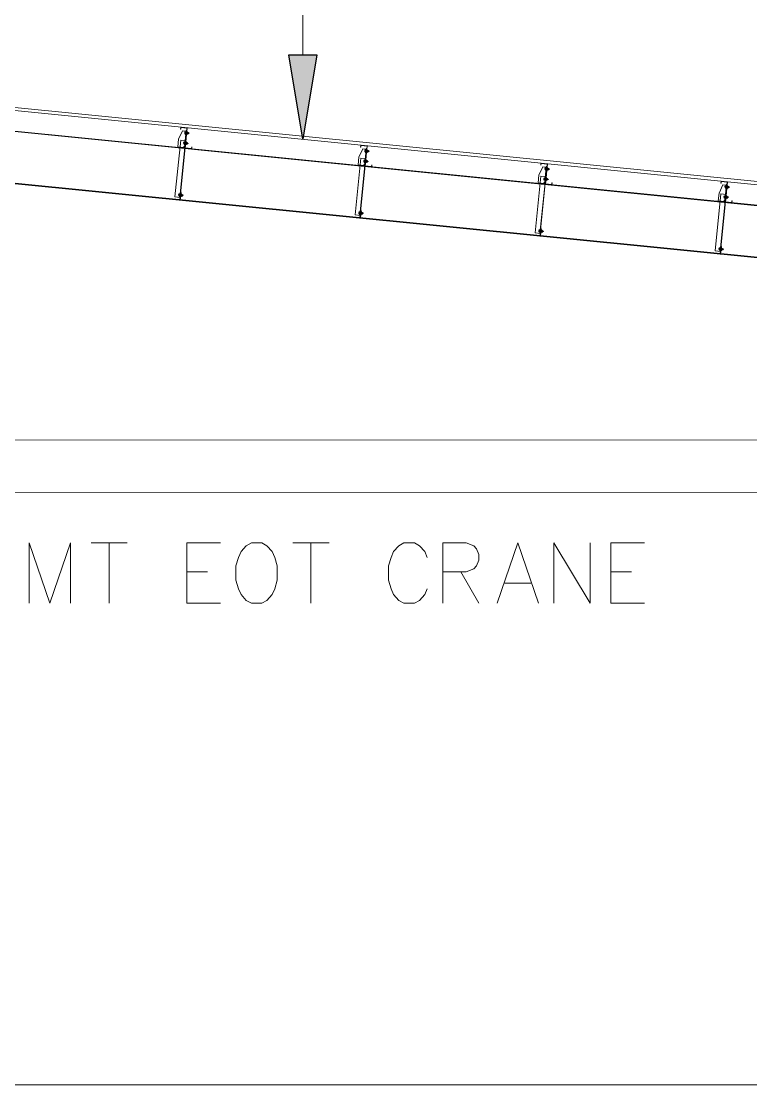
# Model space of a CAD drawing. Header units: millimetres. Extents: x 21 to 390, y 5 to 288.
# Drawn here: x 186.21 to 197.35, y 204.13 to 220.39 of the extents above; entities that cross this region are included whole.
import ezdxf

# ---------------------------------------------------------------- set-up
doc = ezdxf.new("R2010")
doc.units = ezdxf.units.MM
doc.header["$MEASUREMENT"] = 0
doc.layers.get('0').update_dxf_attribs({"linetype": 'CONTINUOUS'})

msp = doc.modelspace()

# ---------------------------------------------------------------- hatches: boundary and pattern name
msp.add_hatch(color=3).paths.add_polyline_path([(190.725, 219.875), (190.51, 218.585), (190.295, 219.875)])

# ---------------------------------------------------------------- linework, layer by layer
at = {"color": 3, "linetype": 'Continuous', "lineweight": 5}
msp.add_line((190.51, 219.875), (190.51, 222.446), dxfattribs=at)
at = {"color": 5, "linetype": 'Continuous', "lineweight": 5}
for p, q in [((174.678, 220.214), (214.472, 216.234)), ((174.717, 220.16), (214.467, 216.185))]:
    msp.add_line(p, q, dxfattribs=at)
at = {"color": 7, "linetype": 'Continuous', "lineweight": 5}
for p, q in [((175.131, 219.805), (202.03, 217.115)), ((175.85, 218.925), (213.318, 215.189)), ((188.713, 218.439), (188.745, 218.757)), ((191.464, 218.164), (191.496, 218.482)), ((194.215, 217.889), (194.247, 218.207)), ((196.966, 217.614), (196.998, 217.932)), ((175.424, 204.129), (219.412, 204.129))]:
    msp.add_line(p, q, dxfattribs=at)
at = {"color": 1, "linetype": 'Continuous', "lineweight": 5}
for p, q in [((175.139, 219.797), (202.029, 217.108)), ((175.85, 218.933), (213.318, 215.196))]:
    msp.add_line(p, q, dxfattribs=at)
at = {"color": 254, "linetype": 'Continuous', "lineweight": 9, "true_color": 0xdcdcdc}
for p, q in [((188.78, 218.675), (188.701, 218.683)), ((188.765, 218.52), (188.685, 218.528)), ((191.531, 218.4), (191.452, 218.408)), ((191.516, 218.245), (191.436, 218.253)), ((194.282, 218.125), (194.203, 218.133)), ((194.267, 217.97), (194.187, 217.978)), ((197.034, 217.85), (196.954, 217.858)), ((188.69, 217.726), (188.609, 217.734)), ((197.018, 217.695), (196.938, 217.703)), ((191.441, 217.451), (191.36, 217.459)), ((194.192, 217.175), (194.111, 217.184)), ((196.943, 216.9), (196.862, 216.909))]:
    msp.add_line(p, q, dxfattribs=at)
at = {"color": 7, "linetype": 'Continuous', "lineweight": 25}
for p, q in [((188.712, 218.668), (188.715, 218.696)), ((188.712, 218.663), (188.714, 218.672)), ((188.714, 218.672), (188.716, 218.691)), ((188.714, 218.669), (188.747, 218.672)), ((188.715, 218.691), (188.717, 218.7)), ((188.716, 218.688), (188.749, 218.691)), ((188.717, 218.699), (188.728, 218.7)), ((188.739, 218.697), (188.749, 218.698)), ((188.746, 218.66), (188.748, 218.669)), ((188.747, 218.669), (188.749, 218.688)), ((188.748, 218.664), (188.751, 218.692)), ((188.748, 218.669), (188.749, 218.671)), ((188.748, 218.669), (188.749, 218.669)), ((188.749, 218.688), (188.751, 218.697)), ((188.749, 218.669), (188.752, 218.68)), ((188.749, 218.67), (188.75, 218.676)), ((188.749, 218.669), (188.75, 218.67)), ((188.75, 218.686), (188.751, 218.687)), ((188.75, 218.67), (188.754, 218.685)), ((188.75, 218.669), (188.752, 218.67)), ((188.751, 218.686), (188.752, 218.687)), ((188.751, 218.668), (188.756, 218.686)), ((188.752, 218.67), (188.757, 218.687)), ((188.752, 218.686), (188.754, 218.687)), ((188.752, 218.669), (188.754, 218.67)), ((188.754, 218.686), (188.756, 218.687)), ((188.754, 218.668), (188.759, 218.686)), ((188.754, 218.668), (188.756, 218.67)), ((188.756, 218.669), (188.76, 218.687)), ((188.756, 218.685), (188.758, 218.687)), ((188.756, 218.668), (188.757, 218.67)), ((188.757, 218.668), (188.759, 218.67)), ((188.758, 218.685), (188.759, 218.687)), ((188.758, 218.668), (188.762, 218.685)), ((188.759, 218.669), (188.764, 218.687)), ((188.759, 218.685), (188.761, 218.687)), ((188.759, 218.668), (188.76, 218.669)), ((188.76, 218.668), (188.762, 218.669)), ((188.761, 218.685), (188.762, 218.686)), ((188.761, 218.674), (188.764, 218.685)), ((188.762, 218.679), (188.764, 218.686)), ((188.762, 218.685), (188.764, 218.686)), ((188.762, 218.668), (188.764, 218.669)), ((188.764, 218.669), (188.764, 218.685)), ((188.764, 218.677), (188.766, 218.685)), ((188.764, 218.669), (188.766, 218.677)), ((188.697, 218.513), (188.699, 218.541)), ((188.697, 218.508), (188.699, 218.517)), ((188.698, 218.517), (188.701, 218.536)), ((188.698, 218.507), (188.709, 218.508)), ((188.699, 218.536), (188.701, 218.545)), ((188.699, 218.514), (188.731, 218.517)), ((188.701, 218.544), (188.712, 218.545)), ((188.701, 218.533), (188.733, 218.536)), ((188.713, 218.662), (188.724, 218.663)), ((188.719, 218.505), (188.73, 218.506)), ((188.723, 218.542), (188.734, 218.543)), ((188.73, 218.505), (188.732, 218.514)), ((188.731, 218.514), (188.734, 218.533)), ((188.732, 218.509), (188.735, 218.537)), ((188.733, 218.533), (188.735, 218.542)), ((188.733, 218.515), (188.735, 218.521)), ((188.733, 218.514), (188.734, 218.516)), ((188.733, 218.514), (188.734, 218.514)), ((188.734, 218.531), (188.736, 218.532)), ((188.734, 218.515), (188.738, 218.53)), ((188.734, 218.514), (188.737, 218.525)), ((188.734, 218.514), (188.735, 218.515)), ((188.735, 218.66), (188.746, 218.661)), ((188.735, 218.514), (188.737, 218.515)), ((188.736, 218.531), (188.737, 218.532)), ((188.736, 218.513), (188.74, 218.531)), ((188.737, 218.515), (188.741, 218.532)), ((188.737, 218.531), (188.739, 218.532)), ((188.737, 218.514), (188.738, 218.515)), ((188.738, 218.513), (188.74, 218.515)), ((188.739, 218.531), (188.74, 218.532)), ((188.739, 218.513), (188.744, 218.531)), ((188.74, 218.514), (188.745, 218.532)), ((188.74, 218.53), (188.742, 218.532)), ((188.74, 218.513), (188.741, 218.515)), ((188.741, 218.513), (188.744, 218.515)), ((188.742, 218.53), (188.743, 218.532)), ((188.742, 218.513), (188.747, 218.53)), ((188.743, 218.514), (188.748, 218.532)), ((188.743, 218.53), (188.746, 218.532)), ((188.744, 218.513), (188.745, 218.514)), ((188.745, 218.513), (188.747, 218.514)), ((188.746, 218.53), (188.747, 218.531)), ((188.746, 218.519), (188.748, 218.53)), ((188.747, 218.524), (188.749, 218.531)), ((188.747, 218.53), (188.749, 218.531)), ((188.747, 218.513), (188.748, 218.514)), ((188.748, 218.514), (188.749, 218.53)), ((188.748, 218.514), (188.75, 218.522)), ((188.749, 218.522), (188.75, 218.53)), ((191.463, 218.393), (191.466, 218.421)), ((191.463, 218.388), (191.465, 218.397)), ((191.464, 218.387), (191.475, 218.388)), ((191.465, 218.397), (191.467, 218.416)), ((191.465, 218.394), (191.498, 218.397)), ((191.466, 218.416), (191.468, 218.425)), ((191.467, 218.413), (191.5, 218.416)), ((191.468, 218.424), (191.479, 218.425)), ((191.486, 218.385), (191.497, 218.386)), ((191.49, 218.422), (191.501, 218.423)), ((191.497, 218.385), (191.499, 218.394)), ((191.498, 218.394), (191.5, 218.413)), ((191.499, 218.389), (191.502, 218.417)), ((191.499, 218.394), (191.5, 218.394)), ((191.5, 218.413), (191.502, 218.422)), ((191.5, 218.393), (191.504, 218.405)), ((191.5, 218.395), (191.501, 218.401)), ((191.5, 218.394), (191.5, 218.396)), ((191.5, 218.394), (191.501, 218.395)), ((191.501, 218.411), (191.502, 218.412)), ((191.501, 218.395), (191.505, 218.41)), ((191.501, 218.393), (191.504, 218.395)), ((191.502, 218.411), (191.503, 218.412)), ((191.502, 218.393), (191.507, 218.411)), ((191.503, 218.395), (191.508, 218.412)), ((191.503, 218.41), (191.506, 218.412)), ((191.504, 218.393), (191.505, 218.395)), ((191.505, 218.393), (191.507, 218.395)), ((191.506, 218.41), (191.507, 218.412)), ((191.506, 218.393), (191.51, 218.41)), ((191.507, 218.394), (191.511, 218.412)), ((191.507, 218.41), (191.509, 218.412)), ((191.507, 218.393), (191.508, 218.395)), ((191.508, 218.393), (191.51, 218.395)), ((191.509, 218.41), (191.51, 218.412)), ((191.509, 218.392), (191.513, 218.41)), ((191.51, 218.394), (191.515, 218.412)), ((191.51, 218.41), (191.512, 218.412)), ((191.51, 218.393), (191.511, 218.394)), ((191.511, 218.392), (191.513, 218.394)), ((191.512, 218.41), (191.513, 218.411)), ((191.512, 218.399), (191.515, 218.41)), ((191.513, 218.404), (191.515, 218.411)), ((191.513, 218.409), (191.515, 218.411)), ((191.513, 218.392), (191.515, 218.394)), ((191.515, 218.394), (191.515, 218.409)), ((191.515, 218.401), (191.517, 218.409)), ((191.515, 218.394), (191.517, 218.401)), ((191.448, 218.238), (191.451, 218.266)), ((191.448, 218.233), (191.45, 218.242)), ((191.449, 218.242), (191.452, 218.261)), ((191.449, 218.232), (191.46, 218.233)), ((191.45, 218.239), (191.482, 218.242)), ((191.451, 218.261), (191.453, 218.27)), ((191.452, 218.258), (191.484, 218.261)), ((191.453, 218.269), (191.463, 218.27)), ((191.47, 218.23), (191.481, 218.231)), ((191.474, 218.267), (191.485, 218.268)), ((191.481, 218.23), (191.483, 218.239)), ((191.482, 218.239), (191.485, 218.258)), ((191.483, 218.234), (191.486, 218.262)), ((191.484, 218.258), (191.486, 218.267)), ((191.484, 218.239), (191.485, 218.241)), ((191.484, 218.239), (191.485, 218.239)), ((191.485, 218.24), (191.489, 218.255)), ((191.485, 218.239), (191.488, 218.25)), ((191.485, 218.24), (191.486, 218.246)), ((191.485, 218.239), (191.486, 218.24)), ((191.486, 218.256), (191.487, 218.257)), ((191.486, 218.239), (191.488, 218.24)), ((191.487, 218.256), (191.488, 218.257)), ((191.487, 218.238), (191.491, 218.256)), ((191.488, 218.24), (191.493, 218.257)), ((191.488, 218.256), (191.49, 218.257)), ((191.488, 218.239), (191.489, 218.24)), ((191.489, 218.238), (191.491, 218.24)), ((191.49, 218.256), (191.491, 218.257)), ((191.49, 218.238), (191.495, 218.256)), ((191.491, 218.239), (191.496, 218.257)), ((191.491, 218.255), (191.493, 218.257)), ((191.491, 218.238), (191.493, 218.24)), ((191.493, 218.255), (191.495, 218.257)), ((191.493, 218.238), (191.498, 218.255)), ((191.493, 218.238), (191.495, 218.24)), ((191.495, 218.239), (191.499, 218.257)), ((191.495, 218.255), (191.497, 218.257)), ((191.495, 218.238), (191.496, 218.239)), ((191.496, 218.238), (191.498, 218.239)), ((191.497, 218.255), (191.498, 218.256)), ((191.497, 218.244), (191.499, 218.255)), ((191.498, 218.249), (191.5, 218.256)), ((191.498, 218.255), (191.5, 218.256)), ((191.498, 218.238), (191.499, 218.239)), ((191.499, 218.239), (191.5, 218.255)), ((191.499, 218.239), (191.502, 218.247)), ((191.5, 218.247), (191.502, 218.255)), ((194.214, 218.118), (194.217, 218.146)), ((194.214, 218.113), (194.216, 218.122)), ((194.215, 218.112), (194.226, 218.113)), ((194.216, 218.122), (194.218, 218.141)), ((194.216, 218.119), (194.249, 218.122)), ((194.217, 218.141), (194.219, 218.15)), ((194.218, 218.138), (194.251, 218.141)), ((194.219, 218.149), (194.23, 218.15)), ((194.237, 218.11), (194.248, 218.111)), ((194.241, 218.147), (194.252, 218.148)), ((194.248, 218.11), (194.25, 218.119)), ((194.249, 218.119), (194.251, 218.138)), ((194.25, 218.114), (194.253, 218.142)), ((194.25, 218.119), (194.251, 218.119)), ((194.251, 218.138), (194.253, 218.147)), ((194.251, 218.12), (194.253, 218.126)), ((194.251, 218.119), (194.251, 218.121)), ((194.251, 218.119), (194.253, 218.12)), ((194.252, 218.136), (194.253, 218.137)), ((194.252, 218.12), (194.256, 218.135)), ((194.252, 218.118), (194.255, 218.13)), ((194.253, 218.136), (194.255, 218.137)), ((194.253, 218.118), (194.258, 218.136)), ((194.253, 218.118), (194.255, 218.12)), ((194.255, 218.119), (194.259, 218.137)), ((194.255, 218.135), (194.257, 218.137)), ((194.255, 218.118), (194.256, 218.12)), ((194.256, 218.118), (194.258, 218.12)), ((194.257, 218.135), (194.258, 218.137)), ((194.257, 218.118), (194.261, 218.135)), ((194.258, 218.119), (194.262, 218.137)), ((194.258, 218.135), (194.26, 218.137)), ((194.258, 218.118), (194.259, 218.119)), ((194.259, 218.118), (194.261, 218.119)), ((194.26, 218.135), (194.261, 218.136)), ((194.26, 218.117), (194.265, 218.135)), ((194.261, 218.119), (194.266, 218.136)), ((194.261, 218.135), (194.263, 218.136)), ((194.261, 218.118), (194.262, 218.119)), ((194.262, 218.117), (194.265, 218.119)), ((194.263, 218.135), (194.264, 218.136)), ((194.263, 218.124), (194.266, 218.135)), ((194.264, 218.129), (194.266, 218.136)), ((194.264, 218.134), (194.267, 218.136)), ((194.265, 218.117), (194.266, 218.119)), ((194.266, 218.119), (194.267, 218.134)), ((194.266, 218.119), (194.268, 218.126)), ((194.267, 218.126), (194.268, 218.134)), ((194.199, 217.963), (194.202, 217.991)), ((194.199, 217.958), (194.201, 217.967)), ((194.2, 217.967), (194.203, 217.986)), ((194.2, 217.957), (194.211, 217.958)), ((194.201, 217.964), (194.233, 217.967)), ((194.202, 217.986), (194.204, 217.995)), ((194.203, 217.983), (194.235, 217.986)), ((194.204, 217.994), (194.215, 217.995)), ((194.222, 217.955), (194.232, 217.956)), ((194.225, 217.992), (194.236, 217.993)), ((194.232, 217.955), (194.234, 217.964)), ((194.233, 217.964), (194.236, 217.983)), ((194.234, 217.959), (194.237, 217.987)), ((194.235, 217.983), (194.237, 217.992)), ((194.235, 217.964), (194.236, 217.966)), ((194.235, 217.964), (194.236, 217.964)), ((194.236, 217.963), (194.239, 217.975)), ((194.236, 217.965), (194.237, 217.971)), ((194.236, 217.964), (194.237, 217.965)), ((194.237, 217.981), (194.238, 217.982)), ((194.237, 217.965), (194.24, 217.98)), ((194.237, 217.963), (194.239, 217.965)), ((194.238, 217.981), (194.239, 217.982)), ((194.238, 217.963), (194.242, 217.981)), ((194.239, 217.965), (194.244, 217.982)), ((194.239, 217.98), (194.241, 217.982)), ((194.239, 217.963), (194.24, 217.965)), ((194.24, 217.963), (194.242, 217.965)), ((194.241, 217.98), (194.242, 217.982)), ((194.241, 217.963), (194.246, 217.98)), ((194.242, 217.964), (194.247, 217.982)), ((194.242, 217.98), (194.244, 217.982)), ((194.242, 217.963), (194.244, 217.965)), ((194.244, 217.98), (194.246, 217.982)), ((194.244, 217.962), (194.249, 217.98)), ((194.244, 217.963), (194.246, 217.965)), ((194.246, 217.964), (194.25, 217.982)), ((194.246, 217.98), (194.248, 217.982)), ((194.246, 217.963), (194.247, 217.964)), ((194.247, 217.962), (194.249, 217.964)), ((194.248, 217.98), (194.249, 217.981)), ((194.248, 217.969), (194.251, 217.98)), ((194.249, 217.974), (194.251, 217.981)), ((194.249, 217.979), (194.251, 217.981)), ((194.249, 217.962), (194.25, 217.964)), ((194.25, 217.964), (194.251, 217.979)), ((194.25, 217.964), (194.253, 217.971)), ((194.251, 217.971), (194.253, 217.979)), ((196.965, 217.843), (196.968, 217.87)), ((196.967, 217.847), (196.969, 217.866)), ((196.968, 217.866), (196.97, 217.875)), ((196.969, 217.862), (197.002, 217.866)), ((196.97, 217.874), (196.981, 217.875)), ((196.992, 217.872), (197.003, 217.873)), ((197, 217.844), (197.002, 217.862)), ((197.001, 217.839), (197.004, 217.867)), ((197.002, 217.862), (197.004, 217.872)), ((197.003, 217.861), (197.004, 217.862)), ((197.003, 217.845), (197.007, 217.859)), ((197.003, 217.843), (197.006, 217.855)), ((197.004, 217.861), (197.006, 217.862)), ((197.004, 217.843), (197.009, 217.861)), ((197.006, 217.844), (197.01, 217.862)), ((197.006, 217.86), (197.008, 217.862)), ((197.008, 217.86), (197.009, 217.862)), ((197.008, 217.843), (197.012, 217.86)), ((197.009, 217.844), (197.014, 217.862)), ((197.009, 217.86), (197.011, 217.862)), ((197.011, 217.86), (197.012, 217.861)), ((197.011, 217.842), (197.016, 217.86)), ((197.012, 217.844), (197.017, 217.861)), ((197.012, 217.86), (197.014, 217.861)), ((197.014, 217.86), (197.016, 217.861)), ((197.014, 217.849), (197.017, 217.86)), ((197.016, 217.854), (197.017, 217.861)), ((197.016, 217.859), (197.018, 217.861)), ((197.017, 217.844), (197.018, 217.859)), ((197.018, 217.851), (197.019, 217.859)), ((188.62, 217.719), (188.623, 217.747)), ((188.62, 217.714), (188.622, 217.723)), ((188.621, 217.713), (188.632, 217.714)), ((188.622, 217.723), (188.624, 217.742)), ((188.622, 217.72), (188.656, 217.723)), ((188.623, 217.742), (188.625, 217.751)), ((188.624, 217.738), (188.658, 217.742)), ((188.625, 217.75), (188.636, 217.751)), ((188.645, 217.71), (188.655, 217.712)), ((188.648, 217.748), (188.659, 217.749)), ((188.655, 217.71), (188.658, 217.72)), ((188.656, 217.72), (188.659, 217.738)), ((188.658, 217.738), (188.66, 217.748)), ((188.658, 217.715), (188.66, 217.743)), ((188.658, 217.719), (188.659, 217.722)), ((188.658, 217.719), (188.659, 217.72)), ((188.659, 217.719), (188.662, 217.731)), ((188.659, 217.721), (188.66, 217.726)), ((188.659, 217.719), (188.66, 217.721)), ((188.66, 217.736), (188.661, 217.737)), ((188.66, 217.721), (188.663, 217.735)), ((188.66, 217.719), (188.662, 217.721)), ((188.661, 217.736), (188.662, 217.738)), ((188.661, 217.719), (188.665, 217.736)), ((188.662, 217.72), (188.667, 217.738)), ((188.662, 217.736), (188.664, 217.738)), ((188.662, 217.719), (188.663, 217.721)), ((188.663, 217.719), (188.665, 217.721)), ((188.664, 217.736), (188.665, 217.738)), ((188.664, 217.718), (188.669, 217.736)), ((188.665, 217.72), (188.67, 217.738)), ((188.665, 217.736), (188.667, 217.738)), ((188.665, 217.719), (188.667, 217.72)), ((188.667, 217.736), (188.669, 217.737)), ((188.667, 217.718), (188.672, 217.736)), ((188.667, 217.718), (188.669, 217.72)), ((188.669, 217.72), (188.673, 217.737)), ((188.669, 217.735), (188.671, 217.737)), ((188.669, 217.718), (188.67, 217.72)), ((188.67, 217.718), (188.672, 217.72)), ((188.671, 217.735), (188.672, 217.737)), ((188.671, 217.725), (188.674, 217.735)), ((188.672, 217.73), (188.674, 217.737)), ((188.672, 217.735), (188.674, 217.737)), ((188.672, 217.718), (188.673, 217.72)), ((188.673, 217.72), (188.674, 217.735)), ((188.673, 217.72), (188.676, 217.727)), ((188.674, 217.727), (188.676, 217.735)), ((196.95, 217.688), (196.953, 217.716)), ((196.95, 217.683), (196.952, 217.692)), ((196.951, 217.692), (196.954, 217.711)), ((196.952, 217.689), (196.984, 217.692)), ((196.953, 217.711), (196.955, 217.72)), ((196.954, 217.707), (196.986, 217.711)), ((196.955, 217.719), (196.966, 217.72)), ((196.965, 217.838), (196.967, 217.847)), ((196.967, 217.844), (197, 217.847)), ((196.967, 217.837), (196.977, 217.838)), ((196.976, 217.717), (196.987, 217.718)), ((196.984, 217.689), (196.987, 217.707)), ((196.986, 217.707), (196.988, 217.717)), ((196.986, 217.684), (196.988, 217.712)), ((196.986, 217.689), (196.987, 217.691)), ((196.987, 217.688), (196.99, 217.7)), ((196.987, 217.69), (196.988, 217.696)), ((196.987, 217.689), (196.988, 217.69)), ((196.988, 217.835), (196.999, 217.836)), ((196.988, 217.706), (196.989, 217.707)), ((196.988, 217.69), (196.991, 217.705)), ((196.988, 217.688), (196.99, 217.69)), ((196.989, 217.706), (196.99, 217.707)), ((196.989, 217.688), (196.994, 217.706)), ((196.99, 217.689), (196.995, 217.707)), ((196.99, 217.705), (196.992, 217.707)), ((196.99, 217.688), (196.991, 217.69)), ((196.991, 217.688), (196.994, 217.69)), ((196.992, 217.705), (196.993, 217.707)), ((196.992, 217.688), (196.997, 217.705)), ((196.993, 217.689), (196.998, 217.707)), ((196.993, 217.705), (196.996, 217.707)), ((196.994, 217.688), (196.995, 217.689)), ((196.995, 217.688), (196.997, 217.689)), ((196.996, 217.705), (196.997, 217.706)), ((196.996, 217.687), (197, 217.705)), ((196.997, 217.689), (197.001, 217.706)), ((196.997, 217.705), (196.999, 217.706)), ((196.997, 217.688), (196.998, 217.689)), ((196.998, 217.687), (197, 217.689)), ((196.999, 217.835), (197.001, 217.844)), ((196.999, 217.705), (197, 217.706)), ((196.999, 217.694), (197.002, 217.705)), ((197, 217.699), (197.002, 217.706)), ((197, 217.704), (197.002, 217.706)), ((197.001, 217.689), (197.002, 217.704)), ((197.001, 217.689), (197.004, 217.696)), ((197.002, 217.845), (197.004, 217.851)), ((197.002, 217.844), (197.002, 217.846)), ((197.002, 217.844), (197.004, 217.845)), ((197.002, 217.844), (197.002, 217.844)), ((197.002, 217.696), (197.004, 217.704)), ((197.004, 217.843), (197.006, 217.845)), ((197.006, 217.843), (197.007, 217.845)), ((197.007, 217.843), (197.009, 217.845)), ((197.009, 217.843), (197.01, 217.844)), ((197.01, 217.843), (197.012, 217.844)), ((197.012, 217.843), (197.014, 217.844)), ((197.014, 217.842), (197.016, 217.844)), ((197.016, 217.842), (197.017, 217.844)), ((197.017, 217.844), (197.019, 217.851)), ((196.951, 217.682), (196.962, 217.683)), ((196.973, 217.68), (196.984, 217.681)), ((196.984, 217.68), (196.986, 217.689)), ((196.986, 217.689), (196.987, 217.689)), ((197, 217.687), (197.001, 217.689)), ((191.371, 217.443), (191.374, 217.471)), ((191.371, 217.439), (191.373, 217.448)), ((191.373, 217.448), (191.375, 217.467)), ((191.373, 217.445), (191.408, 217.448)), ((191.373, 217.438), (191.383, 217.439)), ((191.374, 217.467), (191.376, 217.476)), ((191.375, 217.463), (191.409, 217.467)), ((191.376, 217.475), (191.387, 217.476)), ((191.396, 217.435), (191.407, 217.436)), ((191.399, 217.472), (191.41, 217.474)), ((191.407, 217.435), (191.409, 217.445)), ((191.408, 217.445), (191.41, 217.463)), ((191.409, 217.463), (191.411, 217.472)), ((191.409, 217.44), (191.411, 217.468)), ((191.409, 217.444), (191.41, 217.447)), ((191.409, 217.444), (191.41, 217.444)), ((191.41, 217.444), (191.413, 217.456)), ((191.41, 217.446), (191.411, 217.451)), ((191.41, 217.444), (191.411, 217.446)), ((191.411, 217.461), (191.412, 217.462)), ((191.411, 217.445), (191.415, 217.46)), ((191.411, 217.444), (191.413, 217.446)), ((191.412, 217.461), (191.413, 217.463)), ((191.412, 217.444), (191.417, 217.461)), ((191.413, 217.445), (191.418, 217.463)), ((191.413, 217.461), (191.415, 217.463)), ((191.413, 217.444), (191.415, 217.445)), ((191.415, 217.461), (191.417, 217.462)), ((191.415, 217.443), (191.42, 217.461)), ((191.415, 217.444), (191.417, 217.445)), ((191.417, 217.445), (191.421, 217.462)), ((191.417, 217.461), (191.419, 217.462)), ((191.417, 217.444), (191.418, 217.445)), ((191.418, 217.443), (191.42, 217.445)), ((191.419, 217.461), (191.42, 217.462)), ((191.419, 217.443), (191.423, 217.461)), ((191.42, 217.444), (191.424, 217.462)), ((191.42, 217.46), (191.422, 217.462)), ((191.42, 217.443), (191.421, 217.445)), ((191.421, 217.443), (191.423, 217.445)), ((191.422, 217.46), (191.423, 217.462)), ((191.422, 217.45), (191.425, 217.46)), ((191.423, 217.455), (191.425, 217.462)), ((191.423, 217.46), (191.425, 217.462)), ((191.423, 217.443), (191.424, 217.444)), ((191.424, 217.444), (191.425, 217.46)), ((191.424, 217.444), (191.427, 217.452)), ((191.425, 217.452), (191.427, 217.46)), ((194.123, 217.168), (194.125, 217.196)), ((194.123, 217.164), (194.125, 217.173)), ((194.124, 217.173), (194.126, 217.191)), ((194.124, 217.163), (194.134, 217.164)), ((194.125, 217.191), (194.127, 217.201)), ((194.125, 217.169), (194.159, 217.173)), ((194.126, 217.188), (194.161, 217.191)), ((194.127, 217.2), (194.138, 217.201)), ((194.147, 217.16), (194.158, 217.161)), ((194.151, 217.197), (194.161, 217.198)), ((194.158, 217.16), (194.16, 217.169)), ((194.159, 217.169), (194.161, 217.188)), ((194.16, 217.165), (194.163, 217.193)), ((194.16, 217.169), (194.161, 217.172)), ((194.16, 217.169), (194.161, 217.169)), ((194.161, 217.188), (194.163, 217.197)), ((194.161, 217.169), (194.164, 217.181)), ((194.161, 217.171), (194.162, 217.176)), ((194.161, 217.169), (194.162, 217.171)), ((194.162, 217.186), (194.163, 217.187)), ((194.162, 217.17), (194.166, 217.185)), ((194.162, 217.169), (194.164, 217.171)), ((194.163, 217.186), (194.164, 217.188)), ((194.163, 217.169), (194.168, 217.186)), ((194.164, 217.17), (194.169, 217.188)), ((194.164, 217.186), (194.166, 217.188)), ((194.164, 217.169), (194.166, 217.17)), ((194.166, 217.186), (194.168, 217.187)), ((194.166, 217.168), (194.171, 217.186)), ((194.166, 217.169), (194.168, 217.17)), ((194.168, 217.17), (194.172, 217.187)), ((194.168, 217.186), (194.17, 217.187)), ((194.168, 217.169), (194.169, 217.17)), ((194.169, 217.168), (194.171, 217.17)), ((194.17, 217.186), (194.171, 217.187)), ((194.17, 217.168), (194.174, 217.186)), ((194.171, 217.169), (194.176, 217.187)), ((194.171, 217.185), (194.173, 217.187)), ((194.171, 217.168), (194.172, 217.17)), ((194.172, 217.168), (194.174, 217.17)), ((194.173, 217.185), (194.174, 217.187)), ((194.173, 217.175), (194.176, 217.185)), ((194.174, 217.18), (194.176, 217.187)), ((194.174, 217.185), (194.176, 217.187)), ((194.174, 217.168), (194.176, 217.169)), ((194.176, 217.169), (194.176, 217.185)), ((194.176, 217.177), (194.178, 217.185)), ((194.176, 217.169), (194.178, 217.177)), ((196.874, 216.893), (196.876, 216.921)), ((196.874, 216.888), (196.876, 216.898)), ((196.875, 216.898), (196.878, 216.916)), ((196.875, 216.887), (196.886, 216.888)), ((196.876, 216.916), (196.878, 216.926)), ((196.876, 216.894), (196.91, 216.898)), ((196.878, 216.925), (196.889, 216.926)), ((196.878, 216.913), (196.912, 216.916)), ((196.898, 216.885), (196.909, 216.886)), ((196.902, 216.922), (196.913, 216.923)), ((196.909, 216.885), (196.911, 216.894)), ((196.91, 216.894), (196.912, 216.913)), ((196.911, 216.89), (196.914, 216.917)), ((196.911, 216.894), (196.912, 216.894)), ((196.912, 216.913), (196.914, 216.922)), ((196.912, 216.894), (196.916, 216.906)), ((196.912, 216.896), (196.913, 216.901)), ((196.912, 216.894), (196.912, 216.897)), ((196.912, 216.894), (196.913, 216.896)), ((196.913, 216.911), (196.914, 216.912)), ((196.913, 216.895), (196.917, 216.91)), ((196.913, 216.894), (196.916, 216.896)), ((196.914, 216.911), (196.915, 216.913)), ((196.914, 216.893), (196.919, 216.911)), ((196.915, 216.895), (196.92, 216.913)), ((196.915, 216.911), (196.918, 216.913)), ((196.916, 216.894), (196.917, 216.895)), ((196.917, 216.893), (196.919, 216.895)), ((196.918, 216.911), (196.919, 216.912)), ((196.918, 216.893), (196.922, 216.911)), ((196.919, 216.895), (196.923, 216.912)), ((196.919, 216.91), (196.921, 216.912)), ((196.919, 216.893), (196.92, 216.895)), ((196.92, 216.893), (196.922, 216.895)), ((196.921, 216.91), (196.922, 216.912)), ((196.921, 216.893), (196.925, 216.91)), ((196.922, 216.894), (196.927, 216.912)), ((196.922, 216.91), (196.924, 216.912)), ((196.922, 216.893), (196.923, 216.895)), ((196.923, 216.893), (196.925, 216.895)), ((196.924, 216.91), (196.925, 216.912)), ((196.924, 216.899), (196.927, 216.91)), ((196.925, 216.905), (196.927, 216.912)), ((196.925, 216.91), (196.927, 216.912)), ((196.925, 216.893), (196.927, 216.894)), ((196.927, 216.894), (196.927, 216.91)), ((196.927, 216.902), (196.929, 216.91)), ((196.927, 216.894), (196.929, 216.902))]:
    msp.add_line(p, q, dxfattribs=at)
at = {"color": 11, "linetype": 'Continuous', "lineweight": 15}
for p, q in [((188.645, 218.571), (188.557, 217.7)), ((188.717, 218.564), (188.63, 217.693)), ((188.722, 218.564), (188.635, 217.692)), ((188.722, 218.564), (188.645, 218.571)), ((191.396, 218.296), (191.309, 217.425)), ((191.469, 218.289), (191.381, 217.417)), ((191.473, 218.289), (191.386, 217.417)), ((191.473, 218.289), (191.396, 218.296)), ((194.147, 218.021), (194.06, 217.15)), ((194.224, 218.013), (194.147, 218.021)), ((194.22, 218.014), (194.132, 217.142)), ((194.224, 218.013), (194.137, 217.142)), ((188.635, 217.692), (188.557, 217.7)), ((196.898, 217.746), (196.811, 216.875)), ((196.971, 217.739), (196.884, 216.867)), ((196.975, 217.738), (196.888, 216.867)), ((196.975, 217.738), (196.898, 217.746)), ((191.386, 217.417), (191.309, 217.425)), ((194.137, 217.142), (194.06, 217.15)), ((196.888, 216.867), (196.811, 216.875))]:
    msp.add_line(p, q, dxfattribs=at)
at = {"color": 2, "linetype": 'Continuous', "lineweight": 15}
for p, q in [((187.277, 212.411), (187.83, 212.411)), ((187.553, 212.411), (187.553, 211.489)), ((190.358, 212.411), (190.911, 212.411)), ((190.634, 212.411), (190.634, 211.489)), ((188.738, 211.972), (189.054, 211.972)), ((192.925, 211.972), (193.201, 211.489)), ((195.216, 211.972), (195.532, 211.972)), ((193.596, 211.796), (193.991, 211.796)), ((188.738, 211.489), (189.252, 211.489)), ((195.216, 211.489), (195.729, 211.489))]:
    msp.add_line(p, q, dxfattribs=at)
at = {"color": 3, "linetype": 'Continuous', "lineweight": -2}
msp.add_lwpolyline([(190.725, 219.875), (190.51, 218.585), (190.295, 219.875)], close=True, dxfattribs=at)
at = {"color": 2, "linetype": 'Continuous', "lineweight": 15}
for points in [[(188.738, 218.719), (188.712, 218.463), (188.706, 218.452), (188.695, 218.449), (188.602, 218.458), (188.603, 218.466), (188.696, 218.457), (188.701, 218.458), (188.704, 218.464), (188.73, 218.719)], [(188.614, 218.582), (188.674, 218.709), (188.728, 218.704), (188.706, 218.479), (188.68, 218.458), (188.603, 218.466)], [(191.489, 218.443), (191.463, 218.188), (191.457, 218.177), (191.446, 218.174), (191.353, 218.183), (191.354, 218.191), (191.447, 218.182), (191.453, 218.183), (191.455, 218.189), (191.481, 218.444)], [(191.365, 218.307), (191.425, 218.434), (191.479, 218.429), (191.457, 218.204), (191.431, 218.183), (191.354, 218.191)], [(194.24, 218.168), (194.214, 217.913), (194.209, 217.902), (194.197, 217.899), (194.104, 217.908), (194.105, 217.916), (194.198, 217.906), (194.204, 217.908), (194.206, 217.913), (194.232, 218.169)], [(194.117, 218.032), (194.176, 218.159), (194.23, 218.154), (194.208, 217.929), (194.182, 217.908), (194.105, 217.916)], [(196.991, 217.893), (196.965, 217.638), (196.96, 217.627), (196.948, 217.624), (196.855, 217.633), (196.856, 217.641), (196.949, 217.631), (196.955, 217.633), (196.958, 217.638), (196.983, 217.894)], [(196.868, 217.757), (196.927, 217.884), (196.982, 217.879), (196.959, 217.654), (196.934, 217.633), (196.856, 217.641)], [(189.726, 212.411), (189.647, 212.367), (189.568, 212.279), (189.528, 212.191), (189.489, 212.06), (189.489, 211.84), (189.528, 211.708), (189.568, 211.621), (189.647, 211.533), (189.726, 211.489), (189.884, 211.489), (189.963, 211.533), (190.042, 211.621), (190.081, 211.708), (190.121, 211.84), (190.121, 212.06), (190.081, 212.191), (190.042, 212.279), (189.963, 212.367), (189.884, 212.411)]]:
    msp.add_lwpolyline(points, close=True, dxfattribs=at)
at = {"color": 1, "linetype": 'Continuous', "lineweight": 15}
for points in [[(188.645, 218.736), (188.648, 218.764), (188.741, 218.754), (188.71, 218.447), (188.813, 218.437), (188.816, 218.468), (188.813, 218.468), (188.81, 218.441), (188.714, 218.45), (188.745, 218.757), (188.645, 218.767), (188.642, 218.736)], [(191.396, 218.461), (191.399, 218.488), (191.492, 218.479), (191.462, 218.172), (191.564, 218.162), (191.567, 218.193), (191.564, 218.193), (191.561, 218.165), (191.465, 218.175), (191.496, 218.482), (191.396, 218.492), (191.393, 218.461)], [(194.148, 218.185), (194.15, 218.213), (194.243, 218.204), (194.213, 217.897), (194.315, 217.887), (194.318, 217.918), (194.315, 217.918), (194.312, 217.89), (194.216, 217.9), (194.247, 218.207), (194.148, 218.217), (194.144, 218.186)], [(196.899, 217.91), (196.901, 217.938), (196.994, 217.929), (196.964, 217.622), (197.066, 217.612), (197.069, 217.643), (197.066, 217.643), (197.063, 217.615), (196.967, 217.625), (196.998, 217.932), (196.899, 217.942), (196.896, 217.911)]]:
    msp.add_lwpolyline(points, close=True, dxfattribs=at)
at = {"color": 7, "linetype": 'Continuous', "lineweight": 5}
for points in [[(188.65, 217.769), (188.639, 217.653), (188.631, 217.653), (188.643, 217.77)], [(191.401, 217.494), (191.39, 217.377), (191.382, 217.378), (191.394, 217.494)], [(194.153, 217.219), (194.141, 217.102), (194.133, 217.103), (194.145, 217.219)], [(196.904, 216.944), (196.892, 216.827), (196.884, 216.828), (196.896, 216.944)]]:
    msp.add_lwpolyline(points, close=True, dxfattribs=at)
at = {"color": 2, "linetype": 'Continuous', "lineweight": 5}
msp.add_lwpolyline([(178.368, 213.189), (211.21, 213.185), (212.198, 213.582), (212.91, 213.582), (212.91, 213.984), (176.364, 213.988), (176.364, 213.582), (176.75, 213.583)], close=True, dxfattribs=at)
at = {"color": 2, "linetype": 'Continuous', "lineweight": 15}
for points in [[(186.329, 211.489), (186.329, 212.411), (186.645, 211.489), (186.961, 212.411), (186.961, 211.489)], [(188.738, 211.489), (188.738, 212.411), (189.252, 212.411)], [(192.412, 212.191), (192.372, 212.279), (192.293, 212.367), (192.214, 212.411), (192.056, 212.411), (191.977, 212.367), (191.898, 212.279), (191.859, 212.191), (191.819, 212.06), (191.819, 211.84), (191.859, 211.708), (191.898, 211.621), (191.977, 211.533), (192.056, 211.489), (192.214, 211.489), (192.293, 211.533), (192.372, 211.621), (192.412, 211.708)], [(192.649, 211.489), (192.649, 212.411), (193.004, 212.411), (193.123, 212.367), (193.162, 212.323), (193.201, 212.235), (193.201, 212.147), (193.162, 212.06), (193.123, 212.016), (193.004, 211.972), (192.649, 211.972)], [(193.478, 211.489), (193.794, 212.411), (194.11, 211.489)], [(194.347, 211.489), (194.347, 212.411), (194.9, 211.489), (194.9, 212.411)], [(195.216, 211.489), (195.216, 212.411), (195.729, 212.411)]]:
    msp.add_lwpolyline(points, dxfattribs=at)

doc.saveas('drawing.dxf')
